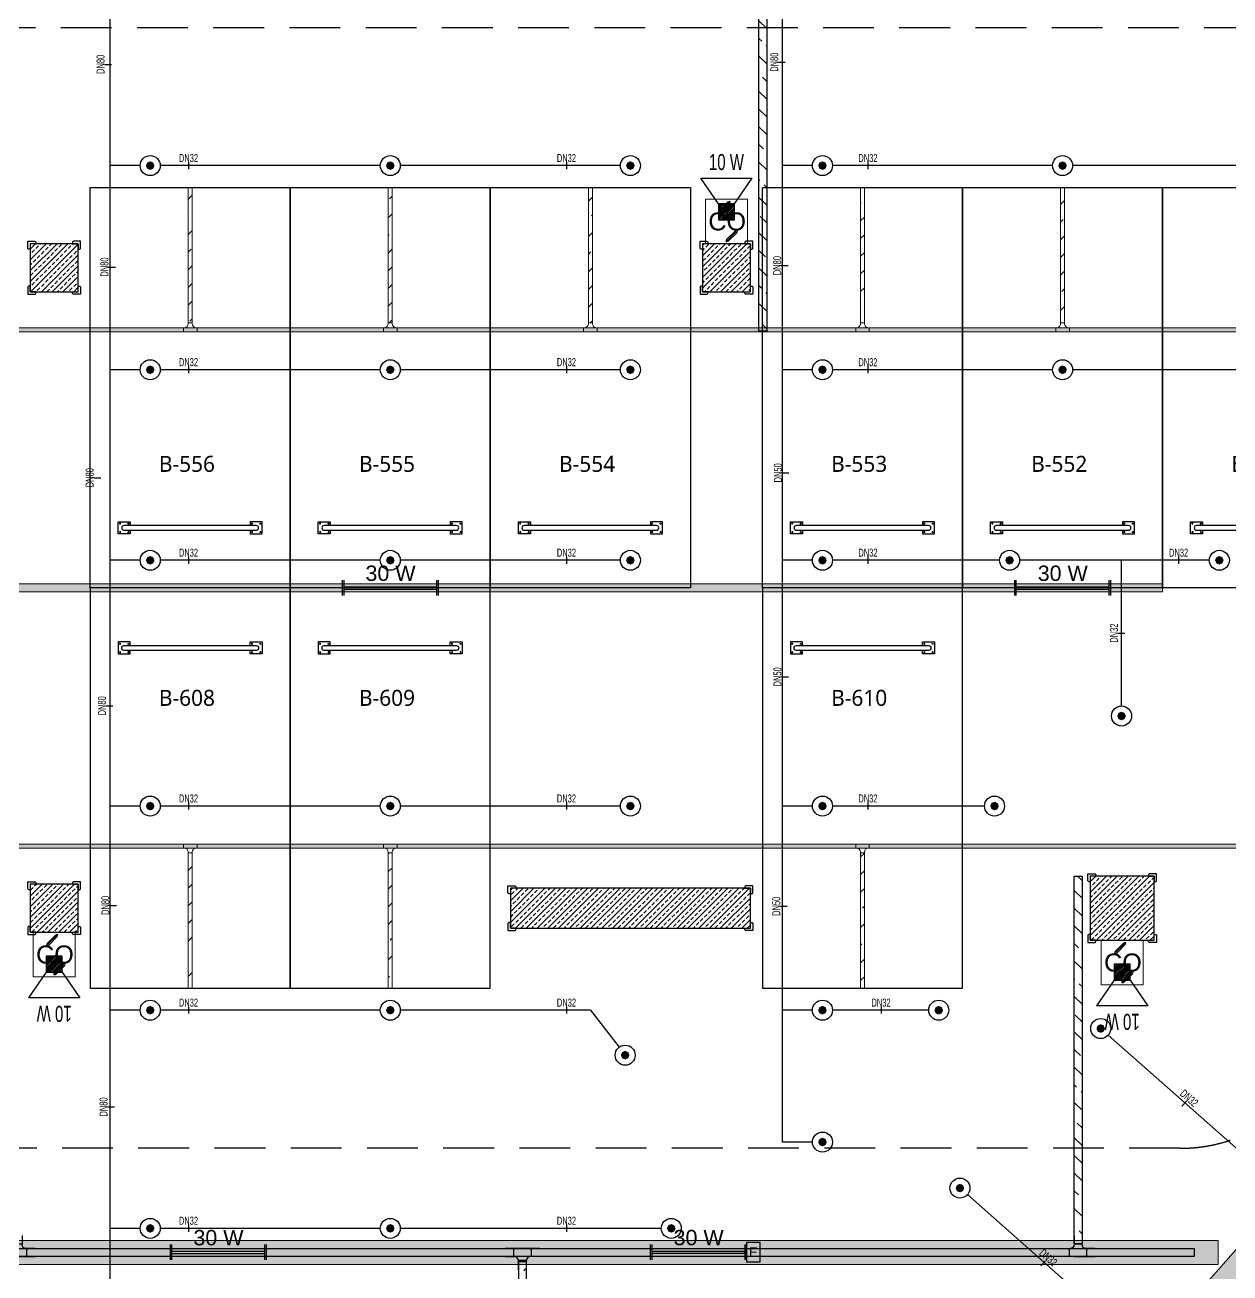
# Model space of a CAD drawing. Header units: millimetres. Extents: x -379292 to 1221486, y 92049 to 447512.
# Drawn here: x -141820 to -126762, y 140261 to 155851 of the extents above; entities that cross this region are included whole.
import ezdxf
from ezdxf.enums import TextEntityAlignment as Align

# ---------------------------------------------------------------- set-up
doc = ezdxf.new("R2010")
doc.units = ezdxf.units.MM
doc.linetypes.add('HIDDEN', pattern=[9.525, 6.35, -3.175])
for name, color, linetype in [('-M-YNGN-BORUID', 7, 'Continuous'), ('-M-YNGN-BORUUZUN', 7, 'Continuous'), ('-M-YNGN-BORUYUK', 7, 'Continuous'), ('-M-YNGN-SPR-YUK', 7, 'Continuous'), ('-M-YNGN-ZON6-CAP-', 7, 'Continuous'), ('-M-YNGN-ZON6-SPR-', 7, 'Continuous'), ('05_HATCH CONCRETE', 141, 'Continuous'), ('05_SYMBOL', 2, 'Continuous'), ('08_LAMP', 4, 'Continuous'), ('08_LOUD SYSTEM', 4, 'Continuous'), ('202-A-Y-MahalAd', 141, 'Continuous'), ('E_CT_ZA', 6, 'Continuous')]:
    doc.layers.add(name, color=color, linetype=linetype)
doc.layers.add('-M-YNGN-SPR-CAPCIZGI', color=188, linetype='Continuous', plot=False)
for name, color, linetype, lineweight in [('-M-YNGN-ZON6', 2, 'SP', 30), ('08_DEDECTOR', 3, 'Continuous', 9), ('E_CT_AYDINLATMA', 3, 'Continuous', 9), ('E_CT_KA', 4, 'Continuous', 9), ('E_CT_KIRMIZI', 1, 'Continuous', 9)]:
    doc.layers.add(name, color=color, linetype=linetype, lineweight=lineweight)
doc.styles.add('CIZGI', font='tahoma.ttf', dxfattribs={"width": 0.8, "oblique": 20})
doc.styles.add('HCAD', font='HCAD.SHX', dxfattribs={"width": 0.8, "height": 0.2})
doc.styles.add('PIPESIZE', font='hcad.shx', dxfattribs={"width": 0.8})
doc.styles.add('SPR-NOT', font='romans.shx')
doc.styles.get("Standard").update_dxf_attribs({"font": 'segoeuil.ttf'})
doc.styles.add('TR', font='tsimpali.shx', dxfattribs={"width": 0.7})
doc.styles.add('YAZI-2', font='arial.ttf', dxfattribs={"height": 2})
doc.styles.add('YAZI-3', font='arial.ttf', dxfattribs={"height": 3})
doc.linetypes.add('SP', pattern='A,2,-0.1,["SP",CIZGI,S=0.14,R=0.2,X=0,Y=-0.07],-0.255', length=2.355)
pattern_1 = [(225, (905000, -3e-07), (67.351921, -67.351921), []), (225, (904932.65, -3e-07), (67.351921, -67.351921), [47.625, -23.8125])]

# ---------------------------------------------------------------- blocks, each defined once
blk = doc.blocks.new('202_Vida')
at = {"color": 0, "linetype": 'ByBlock', "ltscale": 0.2}
for points in [[(1, 0), (-1, 0)], [(0, 1), (0, -1)]]:
    blk.add_lwpolyline(points, dxfattribs=at)
at = {"color": 0, "linetype": 'ByBlock'}
for radius in [0.42, 0.23, 0.155]:
    blk.add_circle((0, 0), radius, dxfattribs=at)
blk = doc.blocks.new('202_Stoper')
at = {"color": 0, "linetype": 'ByBlock'}
for points in [[(-750, -30), (-750, -75), (-900, -75), (-900, 75), (-750, 75), (-750, 30)], [(750, -30), (750, -75), (900, -75), (900, 75), (750, 75), (750, 30)]]:
    blk.add_lwpolyline(points, dxfattribs=at)
blk.add_lwpolyline([(825, -30, 1), (825, 30), (-825, 30, 1), (-825, -30)], format="xyb", close=True, dxfattribs=at)
at = {"color": 0, "linetype": 'ByBlock', "yscale": 10, "zscale": 10, "rotation": 180}
for p, xscale in [((-877, 53), -10), ((-772, 53), 10), ((772, 53), -10), ((877, 53), 10)]:
    blk.add_blockref('202_Vida', p, dxfattribs=dict(at, xscale=xscale))
at = {"color": 0, "linetype": 'ByBlock', "yscale": 10, "zscale": 10}
for p, xscale in [((-877, -52), 10), ((-772, -52), -10), ((772, -52), 10), ((877, -52), -10)]:
    blk.add_blockref('202_Vida', p, dxfattribs=dict(at, xscale=xscale))
blk = doc.blocks.new('202_Mahalblok')
at = {"color": 0, "linetype": 'ByBlock', "flags": 128}
blk.add_lwpolyline([(0, 0), (0, 5000), (2500, 5000), (2500, 0)], close=True, dxfattribs=at)
at = {"color": 252}
blk.add_blockref('202_Stoper', (1250, 750), dxfattribs=at)
at = {"color": 0, "linetype": 'ByBlock', "ltscale": 25}
blk.add_attdef('MAHALNO', text='', height=200, dxfattribs=at).set_placement((1209, 1390), align=Align.BOTTOM_CENTER)
blk = doc.blocks.new('bariyer')
at = {"color": 8, "ltscale": 25}
blk.add_lwpolyline([(0, -70), (15, -70, 0.414214), (30, -55), (30, 30), (-55, 30, 0.414214), (-70, 15), (-70, 0), (0, 0)], format="xyb", close=True, dxfattribs=at)
blk = doc.blocks.new('OtoParkBodrumKatMimari')
at = {"layer": '05_HATCH CONCRETE'}
h = blk.add_hatch(dxfattribs=at)
h.set_pattern_fill('ANSI33', color=8, scale=15, angle=180, style=0)
h.set_pattern_definition(pattern_1)
h.paths.add_polyline_path([(105200, 52300), (104600, 52300), (104600, 51700), (105200, 51700)])
h = blk.add_hatch(dxfattribs=at)
h.set_pattern_fill('ANSI33', color=8, scale=15, angle=180, style=0)
h.set_pattern_definition(pattern_1)
h.paths.add_polyline_path([(113600, 52300), (113000, 52300), (113000, 51700), (113600, 51700)])
h = blk.add_hatch(dxfattribs=at)
h.set_pattern_fill('ANSI33', color=8, scale=15, angle=180, style=0)
h.set_pattern_definition(pattern_1)
h.paths.add_polyline_path([(105200, 44300), (104600, 44300), (104600, 43700), (105200, 43700)])
h = blk.add_hatch(dxfattribs=at)
h.set_pattern_fill('ANSI33', color=8, scale=15, angle=180, style=0)
h.set_pattern_definition(pattern_1)
h.paths.add_polyline_path([(118645, 44400), (117845, 44400), (117845, 43600), (118645, 43600)])
h = blk.add_hatch(dxfattribs=at)
h.set_pattern_fill('ANSI33', color=8, scale=15, angle=180, style=0)
h.set_pattern_definition(pattern_1)
h.paths.add_polyline_path([(113600, 44250), (110600, 44250), (110600, 43750), (113600, 43750)])
at = {"color": 5}
for points in [[(105200, 52300), (104600, 52300), (104600, 51700), (105200, 51700)], [(113600, 52300), (113000, 52300), (113000, 51700), (113600, 51700)], [(105200, 44300), (104600, 44300), (104600, 43700), (105200, 43700)], [(118645, 44400), (117845, 44400), (117845, 43600), (118645, 43600)], [(113600, 44250), (110600, 44250), (110600, 43750), (113600, 43750)]]:
    blk.add_lwpolyline(points, close=True, dxfattribs=at)
at = {"layer": '05_SYMBOL', "color": 252, "linetype": 'HIDDEN', "ltscale": 100}
blk.add_lwpolyline([(118969, 41000), (30876, 41000, -0.179563), (29572, 41484), (17953, 51484, -0.695543), (19258, 55000), (127791, 55000, -0.645796), (129290, 51677), (120469, 41677, -0.215217)], format="xyb", close=True, dxfattribs=at)
at = {"layer": '05_SYMBOL', "color": 8, "xscale": -1}
for p in [(104600, 52300), (113000, 52300), (104600, 44300), (110600, 44250), (117845, 44400)]:
    blk.add_blockref('bariyer', p, dxfattribs=at)
at = {"layer": '05_SYMBOL', "color": 8}
for p in [(105200, 52300), (113600, 52300), (105200, 44300), (113600, 44250), (118645, 44400)]:
    blk.add_blockref('bariyer', p, dxfattribs=at)
at = {"layer": '05_SYMBOL', "color": 8, "rotation": 180}
for p in [(104600, 51700), (113000, 51700), (110600, 43750), (104600, 43700), (117845, 43600)]:
    blk.add_blockref('bariyer', p, dxfattribs=at)
at = {"layer": '05_SYMBOL', "color": 8, "xscale": -1, "rotation": 180}
for p in [(105200, 51700), (113600, 51700), (113600, 43750), (105200, 43700), (118645, 43600)]:
    blk.add_blockref('bariyer', p, dxfattribs=at)
at = {"layer": '202-A-Y-MahalAd', "color": 8, "ltscale": 25}
for p, values in [((105350, 48000), {'MAHALNO': 'B-556'}), ((107850, 48000), {'MAHALNO': 'B-555'}), ((110350, 48000), {'MAHALNO': 'B-554'}), ((113750, 48000), {'MAHALNO': 'B-553'}), ((116250, 48000), {'MAHALNO': 'B-552'}), ((118750, 48000), {'MAHALNO': 'B-551'})]:
    blk.add_blockref('202_Mahalblok', p, dxfattribs=at).add_auto_attribs(values)
ref = blk.add_blockref('202_Mahalblok', (105350, 48000), dxfattribs=dict(at, xscale=-1, rotation=180))
ref.add_attrib('MAHALNO', 'B-608', dxfattribs={"layer": '0', "color": 0, "linetype": 'ByBlock', "ltscale": 25, "height": 200}).set_placement((106559, 46467), align=Align.BOTTOM_CENTER)
ref = blk.add_blockref('202_Mahalblok', (107850, 48000), dxfattribs=dict(at, xscale=-1, rotation=180))
ref.add_attrib('MAHALNO', 'B-609', dxfattribs={"layer": '0', "color": 0, "linetype": 'ByBlock', "ltscale": 25, "height": 200}).set_placement((109059, 46467), align=Align.BOTTOM_CENTER)
ref = blk.add_blockref('202_Mahalblok', (113750, 48000), dxfattribs=dict(at, xscale=-1, rotation=180))
ref.add_attrib('MAHALNO', 'B-610', dxfattribs={"layer": '0', "color": 0, "linetype": 'ByBlock', "ltscale": 25, "height": 200}).set_placement((114959, 46467), align=Align.BOTTOM_CENTER)
blk = doc.blocks.new('SP-C-UP-12')
at = {"ltscale": 10}
blk.add_line((0, 0), (0, 0), dxfattribs=at)
at = {"color": 1, "linetype": 'Continuous'}
blk.add_circle((0, 0), 12.5, dxfattribs=at)
at = {"ltscale": 10}
for points in [[(-5.4, 0), (-3.8, 3.8), (-3.8, -3.8), (0, 5.4)], [(-3.8, -3.8), (0, 5.4), (0, -5.4), (3.8, 3.8)], [(0, -5.4), (3.8, 3.8), (3.8, -3.8), (5.4, 0)]]:
    blk.add_solid(points, dxfattribs=at)
at = {"layer": '-M-YNGN-SPR-YUK', "style": 'SPR-NOT', "width": 0.5, "flags": 9}
for tag, p in [('YUK', (0, 17.8)), ('CAP', (0, 14.4)), ('TIP', (0.2, 10.8))]:
    blk.add_attdef(tag, text='', height=2.5, dxfattribs=at).set_placement(p, align=Align.MIDDLE_CENTER)
blk = doc.blocks.new('SPRKL100')
at = {"layer": '-M-YNGN-SPR-CAPCIZGI'}
blk.add_line((0, 0.43), (0, -0.43), dxfattribs=at)
at = {"layer": '-M-YNGN-BORUID', "color": 0, "style": 'HCAD', "width": 0.8, "flags": 1}
blk.add_attdef('DIC', text='', height=0.4, dxfattribs=at).set_placement((0, -1.69), align=Align.CENTER)
at = {"layer": '-M-YNGN-BORUUZUN', "color": 0, "style": 'HCAD', "width": 0.7}
blk.add_attdef('BOY', text='', height=0.8, dxfattribs=at).set_placement((0, -1.08), align=Align.CENTER)
at = {"layer": '-M-YNGN-BORUYUK', "color": 6, "style": 'PIPESIZE', "width": 0.8}
blk.add_attdef('YUK', text='', height=0.5, dxfattribs=at).set_placement((0, 1.87), align=Align.CENTER)
at = {"color": 0, "style": 'PIPESIZE', "width": 0.7}
blk.add_attdef('CAP', text='', height=1, dxfattribs=at).set_placement((0, 0.45), align=Align.CENTER)
blk = doc.blocks.new('A$C69E8D8A3')
at = {"layer": '-M-YNGN-ZON6', "ltscale": 500}
for p, q in [((1474, 3064.4), (1474, 6524.4)), ((2314, 3972.2), (2314, 6524.4)), ((1511.5, 5191.9), (1474, 5191.9)), ((1811.5, 5191.9), (1536.5, 5191.9)), ((2111.5, 5191.9), (1836.5, 5191.9)), ((2351.5, 5191.9), (2314, 5191.9)), ((2651.5, 5191.9), (2376.5, 5191.9)), ((2951.5, 5191.9), (2676.5, 5191.9)), ((1511.5, 4936.9), (1474, 4936.9)), ((1811.5, 4936.9), (1536.5, 4936.9)), ((2111.5, 4936.9), (1836.5, 4936.9)), ((2351.5, 4936.9), (2314, 4936.9)), ((2651.5, 4936.9), (2376.5, 4936.9)), ((2951.5, 4936.9), (2676.5, 4936.9)), ((1511.5, 4698.9), (1474, 4698.9)), ((1811.5, 4698.9), (1536.5, 4698.9)), ((2111.5, 4698.9), (1836.5, 4698.9)), ((2351.5, 4698.9), (2314, 4698.9)), ((2585.3, 4698.9), (2376.5, 4698.9)), ((2847.4, 4698.9), (2610.3, 4698.9)), ((2737.7, 4516.9), (2737.7, 4698.9)), ((1511.5, 4391.9), (1474, 4391.9)), ((1811.5, 4391.9), (1536.5, 4391.9)), ((2111.5, 4391.9), (1836.5, 4391.9)), ((2351.5, 4391.9), (2314, 4391.9)), ((2566.5, 4391.9), (2376.5, 4391.9)), ((1511.5, 4136.9), (1474, 4136.9)), ((1811.5, 4136.9), (1536.5, 4136.9)), ((2074.2, 4136.9), (1836.5, 4136.9)), ((2074.2, 4136.9), (2109.9, 4090.6)), ((2351.5, 4136.9), (2314, 4136.9)), ((2496.8, 4136.9), (2376.5, 4136.9)), ((2927.3, 3923.8), (2721.1, 4105.8)), ((2351.5, 3972.2), (2314, 3972.2)), ((2751.4, 3724.5), (2545.2, 3906.5)), ((1511.5, 3864.4), (1474, 3864.4)), ((1811.5, 3864.4), (1536.5, 3864.4)), ((2162.6, 3864.4), (1836.5, 3864.4))]:
    blk.add_line(p, q, dxfattribs=at)
at = {"layer": '-M-YNGN-ZON6-CAP-'}
ref = blk.add_blockref('SPRKL100', (2313.3, 5321.1), dxfattribs=dict(at, xscale=10.00000000000001, yscale=10.00000000000001, zscale=10.00000000000001, rotation=90))
ref.add_attrib('CAP', 'DN80', dxfattribs={"layer": '0', "color": 0, "height": 10, "rotation": 90, "style": 'PIPESIZE', "width": 0.7}).set_placement((2308.8, 5321.1), align=Align.CENTER)
ref = blk.add_blockref('SPRKL100', (1471.4, 5318.4), dxfattribs=dict(at, xscale=10.00000000000001, yscale=10.00000000000001, zscale=10.00000000000001, rotation=90))
ref.add_attrib('CAP', 'DN80', dxfattribs={"layer": '0', "color": 0, "height": 10, "rotation": 90, "style": 'PIPESIZE', "width": 0.7}).set_placement((1466.9, 5318.4), align=Align.CENTER)
ref = blk.add_blockref('SPRKL100', (1571.8, 5191.9), dxfattribs=dict(at, xscale=10, yscale=10, zscale=10))
ref.add_attrib('CAP', 'DN32', dxfattribs={"layer": '0', "color": 0, "height": 10, "style": 'PIPESIZE', "width": 0.7}).set_placement((1571.8, 5196.4), align=Align.CENTER)
ref = blk.add_blockref('SPRKL100', (2044.1, 5191.9), dxfattribs=dict(at, xscale=10, yscale=10, zscale=10))
ref.add_attrib('CAP', 'DN32', dxfattribs={"layer": '0', "color": 0, "height": 10, "style": 'PIPESIZE', "width": 0.7}).set_placement((2044.1, 5196.4), align=Align.CENTER)
ref = blk.add_blockref('SPRKL100', (2420.8, 5191.9), dxfattribs=dict(at, xscale=10, yscale=10, zscale=10))
ref.add_attrib('CAP', 'DN32', dxfattribs={"layer": '0', "color": 0, "height": 10, "style": 'PIPESIZE', "width": 0.7}).set_placement((2420.8, 5196.4), align=Align.CENTER)
ref = blk.add_blockref('SPRKL100', (1476.3, 5065.2), dxfattribs=dict(at, xscale=10.00000000000001, yscale=10.00000000000001, zscale=10.00000000000001, rotation=90))
ref.add_attrib('CAP', 'DN80', dxfattribs={"layer": '0', "color": 0, "height": 10, "rotation": 90, "style": 'PIPESIZE', "width": 0.7}).set_placement((1471.8, 5065.2), align=Align.CENTER)
ref = blk.add_blockref('SPRKL100', (2316.9, 5067), dxfattribs=dict(at, xscale=10.00000000000001, yscale=10.00000000000001, zscale=10.00000000000001, rotation=90))
ref.add_attrib('CAP', 'DN80', dxfattribs={"layer": '0', "color": 0, "height": 10, "rotation": 90, "style": 'PIPESIZE', "width": 0.7}).set_placement((2312.4, 5067), align=Align.CENTER)
ref = blk.add_blockref('SPRKL100', (1571.8, 4936.9), dxfattribs=dict(at, xscale=10, yscale=10, zscale=10))
ref.add_attrib('CAP', 'DN32', dxfattribs={"layer": '0', "color": 0, "height": 10, "style": 'PIPESIZE', "width": 0.7}).set_placement((1571.8, 4941.4), align=Align.CENTER)
ref = blk.add_blockref('SPRKL100', (2044.1, 4936.9), dxfattribs=dict(at, xscale=10, yscale=10, zscale=10))
ref.add_attrib('CAP', 'DN32', dxfattribs={"layer": '0', "color": 0, "height": 10, "style": 'PIPESIZE', "width": 0.7}).set_placement((2044.1, 4941.4), align=Align.CENTER)
ref = blk.add_blockref('SPRKL100', (2420.8, 4936.9), dxfattribs=dict(at, xscale=10, yscale=10, zscale=10))
ref.add_attrib('CAP', 'DN32', dxfattribs={"layer": '0', "color": 0, "height": 10, "style": 'PIPESIZE', "width": 0.7}).set_placement((2420.8, 4941.4), align=Align.CENTER)
ref = blk.add_blockref('SPRKL100', (2317.8, 4808.1), dxfattribs=dict(at, xscale=10.00000000000001, yscale=10.00000000000001, zscale=10.00000000000001, rotation=90))
ref.add_attrib('CAP', 'DN50', dxfattribs={"layer": '0', "color": 0, "height": 10, "rotation": 90, "style": 'PIPESIZE', "width": 0.7}).set_placement((2313.3, 4808.1), align=Align.CENTER)
ref = blk.add_blockref('SPRKL100', (1457.8, 4802.1), dxfattribs=dict(at, xscale=10.00000000000001, yscale=10.00000000000001, zscale=10.00000000000001, rotation=90))
ref.add_attrib('CAP', 'DN80', dxfattribs={"layer": '0', "color": 0, "height": 10, "rotation": 90, "style": 'PIPESIZE', "width": 0.7}).set_placement((1453.3, 4802.1), align=Align.CENTER)
ref = blk.add_blockref('SPRKL100', (1571.8, 4698.9), dxfattribs=dict(at, xscale=10, yscale=10, zscale=10))
ref.add_attrib('CAP', 'DN32', dxfattribs={"layer": '0', "color": 0, "height": 10, "style": 'PIPESIZE', "width": 0.7}).set_placement((1571.8, 4703.4), align=Align.CENTER)
ref = blk.add_blockref('SPRKL100', (2044.1, 4698.9), dxfattribs=dict(at, xscale=10, yscale=10, zscale=10))
ref.add_attrib('CAP', 'DN32', dxfattribs={"layer": '0', "color": 0, "height": 10, "style": 'PIPESIZE', "width": 0.7}).set_placement((2044.1, 4703.4), align=Align.CENTER)
ref = blk.add_blockref('SPRKL100', (2420.8, 4698.9), dxfattribs=dict(at, xscale=10, yscale=10, zscale=10))
ref.add_attrib('CAP', 'DN32', dxfattribs={"layer": '0', "color": 0, "height": 10, "style": 'PIPESIZE', "width": 0.7}).set_placement((2420.8, 4703.4), align=Align.CENTER)
ref = blk.add_blockref('SPRKL100', (2809, 4698.9), dxfattribs=dict(at, xscale=10, yscale=10, zscale=10))
ref.add_attrib('CAP', 'DN32', dxfattribs={"layer": '0', "color": 0, "height": 10, "style": 'PIPESIZE', "width": 0.7}).set_placement((2809, 4703.4), align=Align.CENTER)
ref = blk.add_blockref('SPRKL100', (2737.7, 4607.9), dxfattribs=dict(at, xscale=10.00000000000001, yscale=10.00000000000001, zscale=10.00000000000001, rotation=90))
ref.add_attrib('CAP', 'DN32', dxfattribs={"layer": '0', "color": 0, "height": 10, "rotation": 90, "style": 'PIPESIZE', "width": 0.7}).set_placement((2733.2, 4607.9), align=Align.CENTER)
ref = blk.add_blockref('SPRKL100', (2317.2, 4553.3), dxfattribs=dict(at, xscale=10.00000000000001, yscale=10.00000000000001, zscale=10.00000000000001, rotation=90))
ref.add_attrib('CAP', 'DN50', dxfattribs={"layer": '0', "color": 0, "height": 10, "rotation": 90, "style": 'PIPESIZE', "width": 0.7}).set_placement((2312.7, 4553.3), align=Align.CENTER)
ref = blk.add_blockref('SPRKL100', (1473.2, 4517.1), dxfattribs=dict(at, xscale=10.00000000000001, yscale=10.00000000000001, zscale=10.00000000000001, rotation=90))
ref.add_attrib('CAP', 'DN80', dxfattribs={"layer": '0', "color": 0, "height": 10, "rotation": 90, "style": 'PIPESIZE', "width": 0.7}).set_placement((1468.7, 4517.1), align=Align.CENTER)
ref = blk.add_blockref('SPRKL100', (1571.8, 4391.9), dxfattribs=dict(at, xscale=10, yscale=10, zscale=10))
ref.add_attrib('CAP', 'DN32', dxfattribs={"layer": '0', "color": 0, "height": 10, "style": 'PIPESIZE', "width": 0.7}).set_placement((1571.8, 4396.4), align=Align.CENTER)
ref = blk.add_blockref('SPRKL100', (2044.1, 4391.9), dxfattribs=dict(at, xscale=10, yscale=10, zscale=10))
ref.add_attrib('CAP', 'DN32', dxfattribs={"layer": '0', "color": 0, "height": 10, "style": 'PIPESIZE', "width": 0.7}).set_placement((2044.1, 4396.4), align=Align.CENTER)
ref = blk.add_blockref('SPRKL100', (2420.8, 4391.9), dxfattribs=dict(at, xscale=10, yscale=10, zscale=10))
ref.add_attrib('CAP', 'DN32', dxfattribs={"layer": '0', "color": 0, "height": 10, "style": 'PIPESIZE', "width": 0.7}).set_placement((2420.8, 4396.4), align=Align.CENTER)
ref = blk.add_blockref('SPRKL100', (1477.5, 4267.8), dxfattribs=dict(at, xscale=10.00000000000001, yscale=10.00000000000001, zscale=10.00000000000001, rotation=90))
ref.add_attrib('CAP', 'DN80', dxfattribs={"layer": '0', "color": 0, "height": 10, "rotation": 90, "style": 'PIPESIZE', "width": 0.7}).set_placement((1473, 4267.8), align=Align.CENTER)
ref = blk.add_blockref('SPRKL100', (2315.8, 4266.7), dxfattribs=dict(at, xscale=10.00000000000001, yscale=10.00000000000001, zscale=10.00000000000001, rotation=90))
ref.add_attrib('CAP', 'DN50', dxfattribs={"layer": '0', "color": 0, "height": 10, "rotation": 90, "style": 'PIPESIZE', "width": 0.7}).set_placement((2311.3, 4266.7), align=Align.CENTER)
ref = blk.add_blockref('SPRKL100', (1571.8, 4136.9), dxfattribs=dict(at, xscale=10, yscale=10, zscale=10))
ref.add_attrib('CAP', 'DN32', dxfattribs={"layer": '0', "color": 0, "height": 10, "style": 'PIPESIZE', "width": 0.7}).set_placement((1571.8, 4141.4), align=Align.CENTER)
ref = blk.add_blockref('SPRKL100', (2044.1, 4136.9), dxfattribs=dict(at, xscale=10, yscale=10, zscale=10))
ref.add_attrib('CAP', 'DN32', dxfattribs={"layer": '0', "color": 0, "height": 10, "style": 'PIPESIZE', "width": 0.7}).set_placement((2044.1, 4141.4), align=Align.CENTER)
ref = blk.add_blockref('SPRKL100', (2437.2, 4136.9), dxfattribs=dict(at, xscale=10, yscale=10, zscale=10))
ref.add_attrib('CAP', 'DN32', dxfattribs={"layer": '0', "color": 0, "height": 10, "style": 'PIPESIZE', "width": 0.7}).set_placement((2437.2, 4141.4), align=Align.CENTER)
ref = blk.add_blockref('SPRKL100', (2815.9, 4020.1), dxfattribs=dict(at, xscale=10, yscale=10, zscale=10, rotation=318.5663252255652))
ref.add_attrib('CAP', 'DN32', dxfattribs={"layer": '0', "color": 0, "height": 10, "rotation": 318.5663, "style": 'PIPESIZE', "width": 0.7}).set_placement((2818.8, 4023.4), align=Align.CENTER)
ref = blk.add_blockref('SPRKL100', (1475.2, 4016), dxfattribs=dict(at, xscale=10.00000000000001, yscale=10.00000000000001, zscale=10.00000000000001, rotation=90))
ref.add_attrib('CAP', 'DN80', dxfattribs={"layer": '0', "color": 0, "height": 10, "rotation": 90, "style": 'PIPESIZE', "width": 0.7}).set_placement((1470.7, 4016), align=Align.CENTER)
ref = blk.add_blockref('SPRKL100', (1571.8, 3864.4), dxfattribs=dict(at, xscale=10, yscale=10, zscale=10))
ref.add_attrib('CAP', 'DN32', dxfattribs={"layer": '0', "color": 0, "height": 10, "style": 'PIPESIZE', "width": 0.7}).set_placement((1571.8, 3868.9), align=Align.CENTER)
ref = blk.add_blockref('SPRKL100', (2044.1, 3864.4), dxfattribs=dict(at, xscale=10, yscale=10, zscale=10))
ref.add_attrib('CAP', 'DN32', dxfattribs={"layer": '0', "color": 0, "height": 10, "style": 'PIPESIZE', "width": 0.7}).set_placement((2044.1, 3868.9), align=Align.CENTER)
ref = blk.add_blockref('SPRKL100', (2639.9, 3820.8), dxfattribs=dict(at, xscale=10, yscale=10, zscale=10, rotation=318.5663252255652))
ref.add_attrib('CAP', 'DN32', dxfattribs={"layer": '0', "color": 0, "height": 10, "rotation": 318.5663, "style": 'PIPESIZE', "width": 0.7}).set_placement((2642.9, 3824.2), align=Align.CENTER)
at = {"layer": '-M-YNGN-ZON6-SPR-'}
for p, rotation in [((1524, 5191.9), 180), ((1824, 5191.9), 180), ((2124, 5191.9), 180), ((2364, 5191.9), 180), ((2664, 5191.9), 180), ((1524, 4936.9), 180), ((1824, 4936.9), 180), ((2124, 4936.9), 180), ((2364, 4936.9), 180), ((2664, 4936.9), 180), ((1524, 4698.9), 180), ((1824, 4698.9), 180), ((2124, 4698.9), 180), ((2364, 4698.9), 180), ((2597.8, 4698.9), 180), ((2859.9, 4698.9), 180), ((2737.7, 4504.4), 180), ((1524, 4391.9), 180), ((1824, 4391.9), 180), ((2124, 4391.9), 180), ((2364, 4391.9), 180), ((2579, 4391.9), 180), ((1524, 4136.9), 180), ((1824, 4136.9), 180), ((2364, 4136.9), 180), ((2509.3, 4136.9), 180), ((2711.7, 4114), 138.5663252255651), ((2117.5, 4080.7), 180), ((2364, 3972.2), 180), ((2535.8, 3914.7), 138.5663252255651), ((1524, 3864.4), 180), ((1824, 3864.4), 180), ((2175.1, 3864.4), 180)]:
    blk.add_blockref('SP-C-UP-12', p, dxfattribs=dict(at, rotation=rotation))
blk = doc.blocks.new('*U634')
h = blk.add_hatch()
h.set_pattern_fill('ANSI33', color=0, scale=50, angle=1, style=0)
h.paths.add_polyline_path([(-20682, 100), (8857, 100), (8857, 0), (-20682, 0)])
at = {"color": 0}
blk.add_lwpolyline([(-20682, 100), (8857, 100), (8857, 0), (-20682, 0)], close=True, dxfattribs=at)
at = {"ltscale": 25, "flags": 1}
for tag, p in [('YUKSEKLIK', (-229, -149)), ('KALINLIK', (-229, -213))]:
    blk.add_attdef(tag, p, '', height=50, dxfattribs=at)
blk = doc.blocks.new('*U718')
h = blk.add_hatch()
h.set_pattern_fill('ANSI33', color=0, scale=50, angle=1, style=0)
h.paths.add_polyline_path([(-1015, 600), (58777, 600), (58777, 0), (-1015, 0)])
at = {"color": 0}
blk.add_lwpolyline([(-1015, 600), (58777, 600), (58777, 0), (-1015, 0)], close=True, dxfattribs=at)
at = {"ltscale": 25, "flags": 1}
for tag, p in [('YUKSEKLIK', (-229, -149)), ('KALINLIK', (-229, -213))]:
    blk.add_attdef(tag, p, '', height=50, dxfattribs=at)
blk = doc.blocks.new('*U752')
h = blk.add_hatch()
h.set_pattern_fill('ANSI33', color=0, scale=50, angle=1, style=0)
h.paths.add_polyline_path([(-2019, 50), (55718, 50), (55718, 0), (-2019, 0)])
at = {"color": 0}
blk.add_lwpolyline([(-2019, 50), (55718, 50), (55718, 0), (-2019, 0)], close=True, dxfattribs=at)
at = {"ltscale": 25, "flags": 1}
for tag, p in [('YUKSEKLIK', (-229, -149)), ('KALINLIK', (-229, -213))]:
    blk.add_attdef(tag, p, '', height=50, dxfattribs=at)
blk = doc.blocks.new('*U947')
h = blk.add_hatch()
h.set_pattern_fill('ANSI33', color=0, scale=50, angle=1, style=0)
h.paths.add_polyline_path([(-4441, 100), (9, 100), (9, 0), (-4441, 0)])
at = {"color": 0}
blk.add_lwpolyline([(-4441, 100), (9, 100), (9, 0), (-4441, 0)], close=True, dxfattribs=at)
at = {"ltscale": 25, "flags": 1}
for tag, p in [('YUKSEKLIK', (-229, -149)), ('KALINLIK', (-229, -213))]:
    blk.add_attdef(tag, p, '', height=50, dxfattribs=at)
blk = doc.blocks.new('*U449')
at = {"color": 0}
for p, q in [((264, 264), (-164, 264)), ((-164, 164), (-50, 164)), ((-60, 264), (-60, 164)), ((0, 264), (264, 264)), ((264, 164), (150, 164)), ((160, 264), (160, 164)), ((0, 0), (0, 114)), ((0, 104), (100, 104)), ((100, 0), (100, 114))]:
    blk.add_line(p, q, dxfattribs=at)
for centre, start, end in [((-50, 114), 0, 90), ((150, 114), 90, 180)]:
    blk.add_arc(centre, 50, start, end, dxfattribs=at)
blk = doc.blocks.new('*U959')
h = blk.add_hatch()
h.set_pattern_fill('ANSI33', color=0, scale=50, angle=1, style=0)
h.paths.add_polyline_path([(-4241, 100), (351, 100), (351, 0), (-4241, 0)])
at = {"color": 0}
blk.add_lwpolyline([(-4241, 100), (351, 100), (351, 0), (-4241, 0)], close=True, dxfattribs=at)
at = {"ltscale": 25, "flags": 1}
for tag, p in [('YUKSEKLIK', (-229, -149)), ('KALINLIK', (-229, -213))]:
    blk.add_attdef(tag, p, '', height=50, dxfattribs=at)
blk = doc.blocks.new('*U450')
at = {"color": 0}
for p, q in [((264, 264), (-164, 264)), ((-164, 164), (-50, 164)), ((-60, 264), (-60, 164)), ((0, 264), (264, 264)), ((264, 164), (150, 164)), ((160, 264), (160, 164)), ((0, 0), (0, 114)), ((0, 104), (100, 104)), ((100, 0), (100, 114))]:
    blk.add_line(p, q, dxfattribs=at)
for centre, start, end in [((-50, 114), 0, 90), ((150, 114), 90, 180)]:
    blk.add_arc(centre, 50, start, end, dxfattribs=at)
blk = doc.blocks.new('*U964')
h = blk.add_hatch()
h.set_pattern_fill('ANSI33', color=0, scale=50, angle=1, style=0)
h.paths.add_polyline_path([(-4141, 100), (-243, 100), (-243, 0), (-4141, 0)])
at = {"color": 0}
blk.add_lwpolyline([(-4141, 100), (-243, 100), (-243, 0), (-4141, 0)], close=True, dxfattribs=at)
at = {"ltscale": 25, "flags": 1}
for tag, p in [('YUKSEKLIK', (-229, -149)), ('KALINLIK', (-229, -213))]:
    blk.add_attdef(tag, p, '', height=50, dxfattribs=at)
blk = doc.blocks.new('*U455')
at = {"color": 0}
for p, q in [((264, 264), (-164, 264)), ((-164, 164), (-50, 164)), ((-60, 264), (-60, 164)), ((0, 264), (264, 264)), ((264, 164), (150, 164)), ((160, 264), (160, 164)), ((0, 0), (0, 114)), ((0, 104), (100, 104)), ((100, 0), (100, 114))]:
    blk.add_line(p, q, dxfattribs=at)
for centre, start, end in [((-50, 114), 0, 90), ((150, 114), 90, 180)]:
    blk.add_arc(centre, 50, start, end, dxfattribs=at)
blk = doc.blocks.new('40 W SIVA ÜSTÜ ETANJ LED 50')
at = {"layer": '08_LAMP'}
for p, q in [((-625, -100), (-625, 100)), ((-605, -100), (-605, 100)), ((-605, 15), (605, 15)), ((605, -100), (605, 100)), ((625, -100), (625, 100)), ((-605, -15), (605, -15))]:
    blk.add_line(p, q, dxfattribs=at)
at = {"layer": '08_LAMP', "color": 2, "style": 'YAZI-2'}
blk.add_text('30 W', height=200, dxfattribs=at).set_placement((0, 90), align=Align.CENTER)
blk = doc.blocks.new('40 W SIVA ÜSTÜ ETANJ LED 50--')
at = {"layer": '08_LAMP'}
for p, q in [((-625, -100), (-625, 100)), ((-605, -100), (-605, 100)), ((-605, 15), (605, 15)), ((605, -100), (605, 100)), ((625, -100), (625, 100)), ((-605, -15), (605, -15))]:
    blk.add_line(p, q, dxfattribs=at)
at = {"layer": '08_LAMP', "color": 2, "style": 'YAZI-2'}
blk.add_text('30 W', height=200, dxfattribs=at).set_placement((0, 90), align=Align.CENTER)
blk = doc.blocks.new('40 W SIVA ÜSTÜ ETANJ LED E 50')
at = {"layer": '08_LAMP'}
for p, q in [((-625, -100), (-625, 100)), ((-605, -100), (-605, 100)), ((-605, 15), (605, 15)), ((605, -100), (605, 100)), ((625, -100), (625, 100)), ((-605, -15), (605, -15))]:
    blk.add_line(p, q, dxfattribs=at)
blk.add_lwpolyline([(625, -125), (800, -125), (800, 125), (625, 125)], close=True, dxfattribs=at)
at = {"layer": '08_LAMP', "color": 2, "style": 'YAZI-2'}
blk.add_text('30 W', height=200, dxfattribs=at).set_placement((0, 90), align=Align.CENTER)
blk.add_text('E', height=125, dxfattribs=at).set_placement((713, 0), align=Align.MIDDLE)
blk = doc.blocks.new('CO 250')
at = {"layer": '08_DEDECTOR'}
for p, q in [((17, 243), (-84, 142)), ((45, 251), (-74, 132)), ((37, 223), (-64, 122)), ((45, 250), (45, 243)), ((114, -136), (-5, -255)), ((104, -126), (3, -227)), ((124, -146), (23, -247)), ((-5, -247), (-5, -255)), ((-5, -255), (3, -255))]:
    blk.add_line(p, q, dxfattribs=at)
at = {"layer": '08_DEDECTOR', "ltscale": 25}
blk.add_lwpolyline([(-262, 278), (-262, -278), (262, -278), (262, 278)], close=True, dxfattribs=at)
at = {"layer": '08_DEDECTOR'}
for centre, radius, start, end in [((37, 223), 27.7, 72.9688, 135), ((17, 243), 27.7, 315, 0), ((-55, 112), 41.6, 135, 180), ((-55, 112), 27.7, 135, 180), ((-55, 112), 13.9, 135, 180), ((95, -116), 13.9, 315, 350.4112), ((95, -116), 27.7, 315, 355.2224), ((95, -116), 41.6, 315, 356.817), ((23, -247), 27.7, 135, 180), ((3, -227), 27.7, 270, 315)]:
    blk.add_arc(centre, radius, start, end, dxfattribs=at)
at = {"layer": '08_DEDECTOR', "color": 3, "style": 'YAZI-3'}
blk.add_text('CO', height=225, dxfattribs=at).set_placement((-226, -113))
blk = doc.blocks.new('15 W HORN 100_HARİCİ TİP')
at = {"layer": '08_LOUD SYSTEM'}
h = blk.add_hatch(dxfattribs=at)
h.set_pattern_fill('ANSI31', color=2, scale=4.8)
h.set_pattern_definition([(45, (-341645.439, -380325.335), (-10.77630735, 10.77630735), [])])
h.paths.add_polyline_path([(-100, 0), (100, 0), (100, 200), (-100, 200)])
at = {"layer": '08_LOUD SYSTEM', "ltscale": 2}
for p, q in [((-320, 520), (320, 520)), ((-100, 200), (-320, 520)), ((100, 200), (320, 520))]:
    blk.add_line(p, q, dxfattribs=at)
at = {"layer": '08_LOUD SYSTEM'}
blk.add_lwpolyline([(100, 0), (100, 200), (-100, 200), (-100, 0)], close=True, dxfattribs=at)
at = {"layer": '08_LOUD SYSTEM', "color": 2, "ltscale": 2, "style": 'TR', "width": 0.7}
blk.add_text('10 W', height=200, dxfattribs=at).set_placement((0, 620), align=Align.CENTER)
blk = doc.blocks.new('*U1030')
h = blk.add_hatch()
h.set_pattern_fill('ANSI33', color=0, scale=50, angle=1, style=0)
h.paths.add_polyline_path([(-2093, 50), (-403, 50), (-403, 0), (-2093, 0)])
at = {"color": 0}
blk.add_lwpolyline([(-2093, 50), (-403, 50), (-403, 0), (-2093, 0)], close=True, dxfattribs=at)
at = {"ltscale": 25, "flags": 1}
for tag, p in [('YUKSEKLIK', (-229, -149)), ('KALINLIK', (-229, -213))]:
    blk.add_attdef(tag, p, '', height=50, dxfattribs=at)
blk = doc.blocks.new('*U1012')
at = {"color": 0}
for p, q in [((214, 214), (-164, 214)), ((-164, 164), (-50, 164)), ((-60, 214), (-60, 164)), ((0, 214), (214, 214)), ((214, 164), (100, 164)), ((110, 214), (110, 164)), ((0, 0), (0, 114)), ((0, 104), (50, 104)), ((50, 0), (50, 114))]:
    blk.add_line(p, q, dxfattribs=at)
for centre, start, end in [((-50, 114), 0, 90), ((100, 114), 90, 180)]:
    blk.add_arc(centre, 50, start, end, dxfattribs=at)
blk = doc.blocks.new('*U1032')
h = blk.add_hatch()
h.set_pattern_fill('ANSI33', color=0, scale=50, angle=1, style=0)
h.paths.add_polyline_path([(3743, 50), (39118, 50), (39118, 0), (3743, 0)])
at = {"color": 0}
blk.add_lwpolyline([(3743, 50), (39118, 50), (39118, 0), (3743, 0)], close=True, dxfattribs=at)
at = {"ltscale": 25, "flags": 1}
for tag, p in [('YUKSEKLIK', (-229, -149)), ('KALINLIK', (-229, -213))]:
    blk.add_attdef(tag, p, '', height=50, dxfattribs=at)
blk = doc.blocks.new('*U1035')
h = blk.add_hatch()
h.set_pattern_fill('ANSI33', color=0, scale=50, angle=1, style=0)
h.paths.add_polyline_path([(-47993, 100), (-249, 100), (-249, 0), (-47993, 0)])
at = {"color": 0}
blk.add_lwpolyline([(-47993, 100), (-249, 100), (-249, 0), (-47993, 0)], close=True, dxfattribs=at)
at = {"ltscale": 25, "flags": 1}
for tag, p in [('YUKSEKLIK', (-229, -149)), ('KALINLIK', (-229, -213))]:
    blk.add_attdef(tag, p, '', height=50, dxfattribs=at)
blk = doc.blocks.new('*U1034')
h = blk.add_hatch()
h.set_pattern_fill('ANSI33', color=0, scale=50, angle=1, style=0)
h.paths.add_polyline_path([(-48733, 300), (-889, 300), (-889, 0), (-48733, 0)])
at = {"color": 0}
blk.add_lwpolyline([(-48733, 300), (-889, 300), (-889, 0), (-48733, 0)], close=True, dxfattribs=at)
at = {"ltscale": 25, "flags": 1}
for tag, p in [('YUKSEKLIK', (-229, -149)), ('KALINLIK', (-229, -213))]:
    blk.add_attdef(tag, p, '', height=50, dxfattribs=at)

msp = doc.modelspace()

# ---------------------------------------------------------------- block references
at = {"color": 8}
msp.add_blockref('OtoParkBodrumKatMimari', (-246354.8, 100818.8), dxfattribs=at)

# ---------------------------------------------------------------- next in the draw order: block references
at = {"layer": '-M-YNGN-ZON6', "ltscale": 25, "xscale": 10, "yscale": 10, "zscale": 10}
msp.add_blockref('A$C69E8D8A3', (-155494.7, 102175), dxfattribs=at)
at = {"layer": '08_DEDECTOR'}
for p in [(-133054.8, 153397.2), (-141454.8, 144240.3), (-128109.8, 144140.3)]:
    msp.add_blockref('CO 250', p, dxfattribs=at)
at = {"layer": '08_LAMP', "xscale": 0.96, "yscale": 0.96, "zscale": 0.96}
for name, p in [('40 W SIVA ÜSTÜ ETANJ LED 50', (-137252.1, 148819.8)), ('40 W SIVA ÜSTÜ ETANJ LED 50', (-128852.1, 148819.8)), ('40 W SIVA ÜSTÜ ETANJ LED 50--', (-139402.1, 140520.7)), ('40 W SIVA ÜSTÜ ETANJ LED E 50', (-133402.1, 140521.6))]:
    msp.add_blockref(name, p, dxfattribs=at)
at = {"layer": '08_LOUD SYSTEM'}
msp.add_blockref('15 W HORN 100_HARİCİ TİP', (-133054.8, 153418.8), dxfattribs=at)
at = {"layer": '08_LOUD SYSTEM', "rotation": 180}
for p in [(-141454.8, 144218.8), (-128109.8, 144118.8)]:
    msp.add_blockref('15 W HORN 100_HARİCİ TİP', p, dxfattribs=at)
at = {"layer": 'E_CT_AYDINLATMA', "rotation": 180}
msp.add_blockref('*U634', (-148286.4, 148868.8), dxfattribs=at)
at = {"layer": 'E_CT_KA', "color": 6, "rotation": 48.64128047397736}
msp.add_blockref('*U718', (-153418.1, 109283), dxfattribs=at)
at = {"layer": 'E_CT_KA', "rotation": 180}
msp.add_blockref('*U1034', (-175643.9, 140666.6), dxfattribs=at)
at = {"layer": 'E_CT_KIRMIZI', "color": 1, "xscale": -1}
for p, rotation in [((-139729.8, 151725.8), 89.9999999999999), ((-137229.8, 151725.8), 89.9999999999999), ((-134729.8, 151725.8), 89.9999999999999), ((-131329.8, 151725.8), 89.9999999999999), ((-128829.8, 151725.8), 89.9999999999999), ((-139779.8, 145911.7), 269.9999999999999), ((-137279.8, 145911.7), 269.9999999999999), ((-131379.8, 145911.7), 269.9999999999999)]:
    msp.add_blockref('*U1030', p, dxfattribs=dict(at, rotation=rotation))
at = {"layer": 'E_CT_KIRMIZI', "color": 2, "xscale": -1, "rotation": 180}
for p in [(-139779.8, 152232.8), (-137279.8, 152232.8), (-134779.8, 152232.8), (-131379.8, 152232.8), (-128879.8, 152232.8)]:
    msp.add_blockref('*U1012', p, dxfattribs=at)
at = {"layer": 'E_CT_KIRMIZI', "color": 1, "rotation": 180}
for name, p in [('*U752', (-118286.9, 152068.8)), ('*U1032', (-118286.9, 145618.8))]:
    msp.add_blockref(name, p, dxfattribs=at)
at = {"layer": 'E_CT_KIRMIZI', "color": 2, "xscale": -1}
for p in [(-139729.8, 145404.8), (-137229.8, 145404.8), (-131329.8, 145404.8)]:
    msp.add_blockref('*U1012', p, dxfattribs=at)
at = {"layer": 'E_CT_ZA', "color": 112}
for name, p, rotation in [('*U947', (-132547.8, 156466), 90), ('*U959', (-128709.8, 140978), 270), ('*U1035', (-175203.9, 140566.6), 180)]:
    msp.add_blockref(name, p, dxfattribs=dict(at, rotation=rotation))
at = {"layer": 'E_CT_ZA', "color": 2, "xscale": -1, "rotation": 180}
for name, p in [('*U449', (-141954.8, 140730.6)), ('*U450', (-128709.8, 140730.6))]:
    msp.add_blockref(name, p, dxfattribs=at)
at = {"layer": 'E_CT_ZA', "color": 2}
msp.add_blockref('*U455', (-135654.8, 140302.6), dxfattribs=at)
at = {"layer": 'E_CT_ZA', "color": 112, "xscale": -1, "rotation": 270}
msp.add_blockref('*U964', (-135654.8, 140659.6), dxfattribs=at)

doc.saveas('drawing.dxf')
